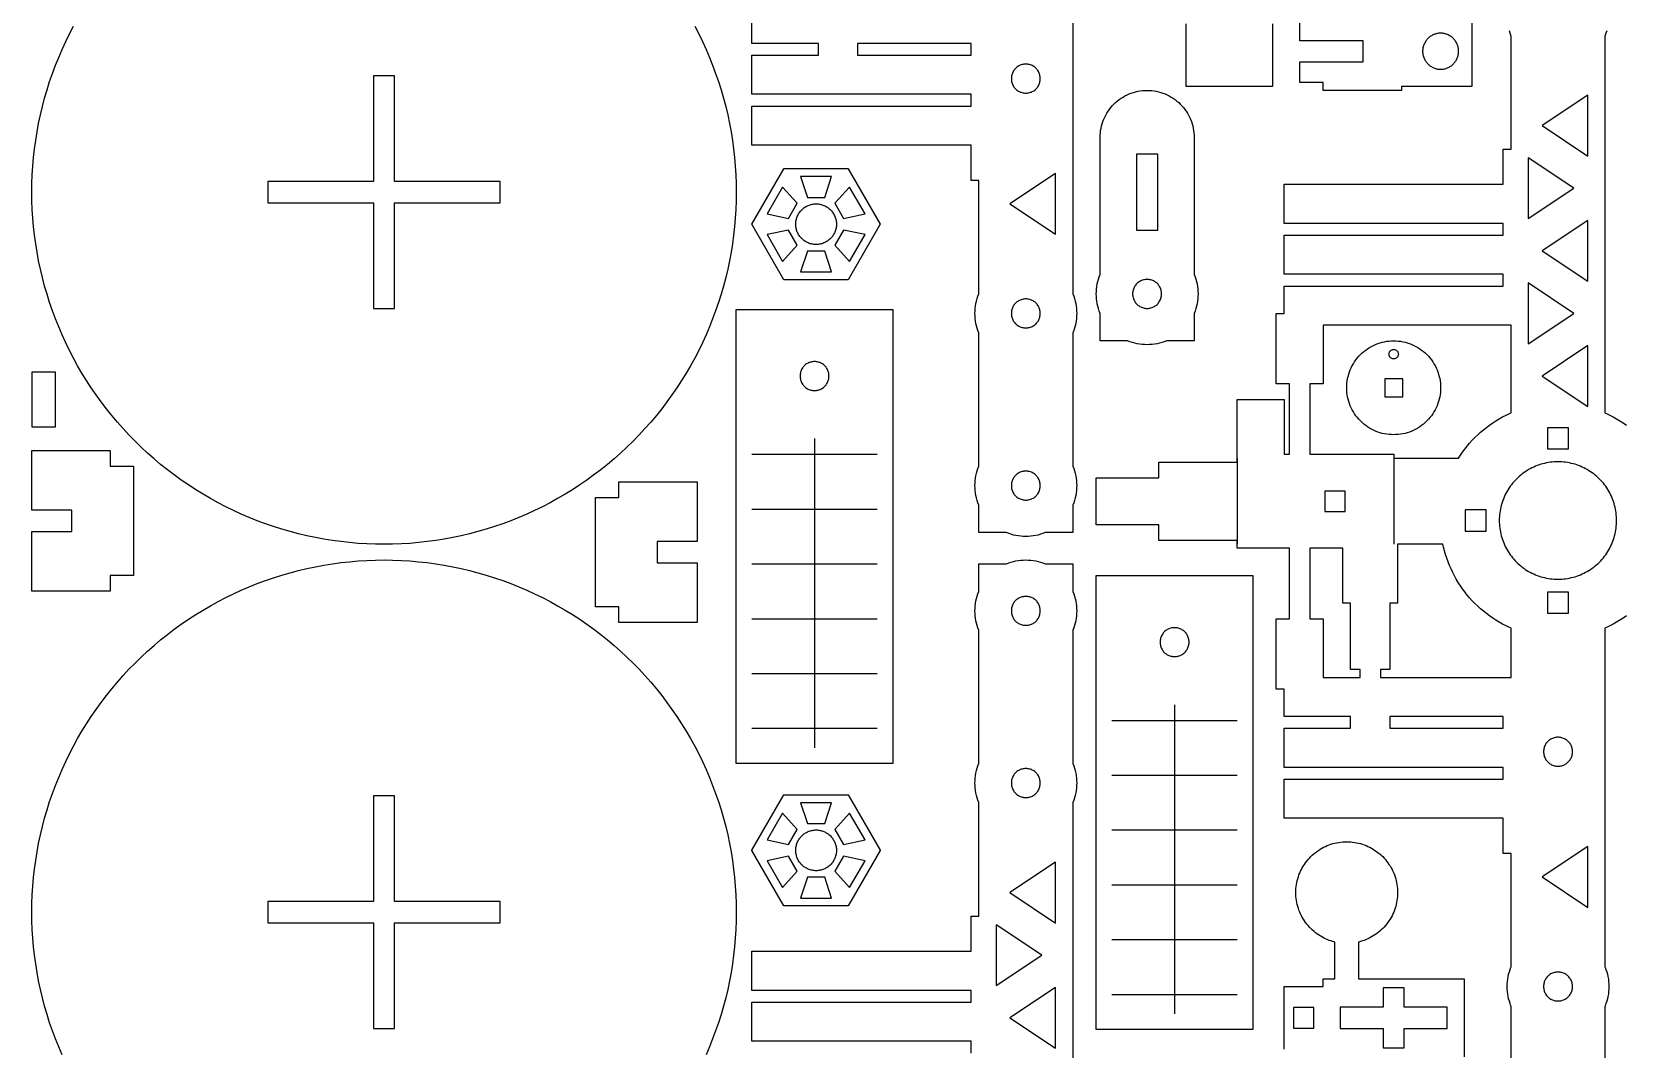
# Model space of a CAD drawing. Header units: millimetres. Extents: x 5 to 513, y 5 to 395.
# Drawn here: x 5 to 208.6, y 148.5 to 278.5 of the extents above; entities that cross this region are included whole.
import ezdxf

# ---------------------------------------------------------------- set-up
doc = ezdxf.new("R2010")
doc.units = ezdxf.units.MM
doc.layers.add('CUT', color=1, linetype='Continuous')
doc.layers.add('ENGRAVE', color=5, linetype='Continuous')

msp = doc.modelspace()

# ---------------------------------------------------------------- linework, layer by layer
at = {"layer": 'CUT'}
for points in [[(138, 288.3), (138, 245), (138.01, 244.99), (138.12, 244.69), (138.22, 244.39), (138.31, 244.08), (138.38, 243.77), (138.43, 243.45), (138.47, 243.14), (138.49, 242.82), (138.5, 242.5), (138.49, 242.18), (138.47, 241.86), (138.43, 241.55), (138.38, 241.23), (138.31, 240.92), (138.22, 240.61), (138.12, 240.31), (138.01, 240.01), (138, 240), (138, 223), (138.01, 222.99), (138.12, 222.69), (138.22, 222.39), (138.31, 222.08), (138.38, 221.77), (138.43, 221.45), (138.47, 221.14), (138.49, 220.82), (138.5, 220.5), (138.49, 220.18), (138.47, 219.86), (138.43, 219.55), (138.38, 219.23), (138.31, 218.92), (138.22, 218.61), (138.12, 218.31), (138.01, 218.01), (138, 218), (138, 214.5), (134.5, 214.5), (134.49, 214.49), (134.19, 214.38), (133.89, 214.28), (133.58, 214.19), (133.27, 214.12), (132.95, 214.07), (132.64, 214.03), (132.32, 214.01), (132, 214), (131.68, 214.01), (131.36, 214.03), (131.05, 214.07), (130.73, 214.12), (130.42, 214.19), (130.11, 214.28), (129.81, 214.38), (129.51, 214.49), (129.5, 214.5), (126, 214.5), (126, 218), (125.99, 218.01), (125.88, 218.31), (125.78, 218.61), (125.69, 218.92), (125.62, 219.23), (125.57, 219.55), (125.53, 219.86), (125.51, 220.18), (125.5, 220.5), (125.51, 220.82), (125.53, 221.14), (125.57, 221.45), (125.62, 221.77), (125.69, 222.08), (125.78, 222.39), (125.88, 222.69), (125.99, 222.99), (126, 223), (126, 240), (125.99, 240.01), (125.88, 240.31), (125.78, 240.61), (125.69, 240.92), (125.62, 241.23), (125.57, 241.55), (125.53, 241.86), (125.51, 242.18), (125.5, 242.5), (125.51, 242.82), (125.53, 243.14), (125.57, 243.45), (125.62, 243.77), (125.69, 244.08), (125.78, 244.39), (125.88, 244.69), (125.99, 244.99), (126, 245), (126, 259.5), (125, 259.5), (125, 264), (97, 264), (97, 269), (125, 269), (125, 270.5), (97, 270.5), (97, 275.5), (105.5, 275.5), (105.5, 277), (97, 277), (97, 280.5)], [(89.69, 279.21), (90.2, 278.23), (90.68, 277.24), (91.14, 276.24), (91.57, 275.22), (91.98, 274.2), (92.37, 273.16), (92.73, 272.12), (93.06, 271.06), (93.37, 270), (93.65, 268.93), (93.91, 267.86), (94.14, 266.78), (94.34, 265.69), (94.51, 264.6), (94.66, 263.51), (94.78, 262.41), (94.88, 261.31), (94.95, 260.21), (94.99, 259.1), (95, 258), (94.99, 256.9), (94.95, 255.79), (94.88, 254.69), (94.78, 253.59), (94.66, 252.49), (94.51, 251.4), (94.34, 250.31), (94.14, 249.22), (93.91, 248.14), (93.65, 247.07), (93.37, 246), (93.06, 244.94), (92.73, 243.88), (92.37, 242.84), (91.98, 241.8), (91.57, 240.78), (91.14, 239.76), (90.68, 238.76), (90.2, 237.77), (89.69, 236.79), (89.15, 235.82), (88.6, 234.87), (88.02, 233.93), (87.42, 233), (86.79, 232.09), (86.14, 231.19), (85.48, 230.31), (84.79, 229.45), (84.07, 228.61), (83.34, 227.78), (82.59, 226.97), (81.82, 226.18), (81.03, 225.41), (80.22, 224.66), (79.39, 223.93), (78.55, 223.21), (77.69, 222.52), (76.81, 221.86), (75.91, 221.21), (75, 220.58), (74.07, 219.98), (73.13, 219.4), (72.18, 218.85), (71.21, 218.31), (70.23, 217.8), (69.24, 217.32), (68.24, 216.86), (67.22, 216.43), (66.2, 216.02), (65.16, 215.63), (64.12, 215.27), (63.06, 214.94), (62, 214.63), (60.93, 214.35), (59.86, 214.09), (58.78, 213.86), (57.69, 213.66), (56.6, 213.49), (55.51, 213.34), (54.41, 213.22), (53.31, 213.12), (52.21, 213.05), (51.1, 213.01), (50, 213), (48.9, 213.01), (47.79, 213.05), (46.69, 213.12), (45.59, 213.22), (44.49, 213.34), (43.4, 213.49), (42.31, 213.66), (41.22, 213.86), (40.14, 214.09), (39.07, 214.35), (38, 214.63), (36.94, 214.94), (35.88, 215.27), (34.84, 215.63), (33.8, 216.02), (32.78, 216.43), (31.76, 216.86), (30.76, 217.32), (29.77, 217.8), (28.79, 218.31), (27.82, 218.85), (26.87, 219.4), (25.93, 219.98), (25, 220.58), (24.09, 221.21), (23.19, 221.86), (22.31, 222.52), (21.45, 223.21), (20.61, 223.93), (19.78, 224.66), (18.97, 225.41), (18.18, 226.18), (17.41, 226.97), (16.66, 227.78), (15.93, 228.61), (15.21, 229.45), (14.52, 230.31), (13.86, 231.19), (13.21, 232.09), (12.58, 233), (11.98, 233.93), (11.4, 234.87), (10.85, 235.82), (10.31, 236.79), (9.8, 237.77), (9.32, 238.76), (8.86, 239.76), (8.43, 240.78), (8.02, 241.8), (7.63, 242.84), (7.27, 243.88), (6.94, 244.94), (6.63, 246), (6.35, 247.07), (6.09, 248.14), (5.86, 249.22), (5.66, 250.31), (5.49, 251.4), (5.34, 252.49), (5.22, 253.59), (5.12, 254.69), (5.05, 255.79), (5.01, 256.9), (5, 258), (5.01, 259.1), (5.05, 260.21), (5.12, 261.31), (5.22, 262.41), (5.34, 263.51), (5.49, 264.6), (5.66, 265.69), (5.86, 266.78), (6.09, 267.86), (6.35, 268.93), (6.63, 270), (6.94, 271.06), (7.27, 272.12), (7.63, 273.16), (8.02, 274.2), (8.43, 275.22), (8.86, 276.24), (9.32, 277.24), (9.8, 278.23), (10.31, 279.21)], [(163.5, 279.5), (163.5, 271.5), (152.5, 271.5), (152.5, 279.5)], [(194, 137), (194, 154), (193.99, 154.01), (193.88, 154.31), (193.78, 154.61), (193.69, 154.92), (193.62, 155.23), (193.57, 155.55), (193.53, 155.86), (193.51, 156.18), (193.5, 156.5), (193.51, 156.82), (193.53, 157.14), (193.57, 157.45), (193.62, 157.77), (193.69, 158.08), (193.78, 158.39), (193.88, 158.69), (193.99, 158.99), (194, 159), (194, 173.5), (193, 173.5), (193, 178), (165, 178), (165, 183), (193, 183), (193, 184.5), (165, 184.5), (165, 189.5), (173.5, 189.5), (173.5, 191), (165, 191), (165, 194.5), (164, 194.5), (164, 203.5), (165.7, 203.5), (165.7, 212.5), (159, 212.5), (159, 213.5), (149, 213.5), (149, 215.5), (141, 215.5), (141, 221.5), (149, 221.5), (149, 223.5), (159, 223.5), (159, 224.5), (159, 231.5), (165, 231.5), (165, 224.5), (165.7, 224.5), (165.7, 233.5), (164, 233.5), (164, 242.5), (165, 242.5), (165, 246), (193, 246), (193, 247.5), (165, 247.5), (165, 252.5), (193, 252.5), (193, 254), (165, 254), (165, 259), (193, 259), (193, 263.5), (194, 263.5), (194, 278), (193.99, 278.01), (193.88, 278.31), (193.78, 278.61)], [(206.22, 278.61), (206.12, 278.31), (206.01, 278.01), (206, 278), (206, 229.78), (206.18, 229.7), (206.62, 229.49), (207.06, 229.27), (207.49, 229.03), (207.91, 228.78), (208.32, 228.51), (208.73, 228.23)], [(8.86, 147.76), (8.43, 148.78), (8.02, 149.8), (7.63, 150.84), (7.27, 151.88), (6.94, 152.94), (6.63, 154), (6.35, 155.07), (6.09, 156.14), (5.86, 157.22), (5.66, 158.31), (5.49, 159.4), (5.34, 160.49), (5.22, 161.59), (5.12, 162.69), (5.05, 163.79), (5.01, 164.9), (5, 166), (5.01, 167.1), (5.05, 168.21), (5.12, 169.31), (5.22, 170.41), (5.34, 171.51), (5.49, 172.6), (5.66, 173.69), (5.86, 174.78), (6.09, 175.86), (6.35, 176.93), (6.63, 178), (6.94, 179.06), (7.27, 180.12), (7.63, 181.16), (8.02, 182.2), (8.43, 183.22), (8.86, 184.24), (9.32, 185.24), (9.8, 186.23), (10.31, 187.21), (10.85, 188.18), (11.4, 189.13), (11.98, 190.07), (12.58, 191), (13.21, 191.91), (13.86, 192.81), (14.52, 193.69), (15.21, 194.55), (15.93, 195.39), (16.66, 196.22), (17.41, 197.03), (18.18, 197.82), (18.97, 198.59), (19.78, 199.34), (20.61, 200.07), (21.45, 200.79), (22.31, 201.48), (23.19, 202.14), (24.09, 202.79), (25, 203.42), (25.93, 204.02), (26.87, 204.6), (27.82, 205.15), (28.79, 205.69), (29.77, 206.2), (30.76, 206.68), (31.76, 207.14), (32.78, 207.57), (33.8, 207.98), (34.84, 208.37), (35.88, 208.73), (36.94, 209.06), (38, 209.37), (39.07, 209.65), (40.14, 209.91), (41.22, 210.14), (42.31, 210.34), (43.4, 210.51), (44.49, 210.66), (45.59, 210.78), (46.69, 210.88), (47.79, 210.95), (48.9, 210.99), (50, 211), (51.1, 210.99), (52.21, 210.95), (53.31, 210.88), (54.41, 210.78), (55.51, 210.66), (56.6, 210.51), (57.69, 210.34), (58.78, 210.14), (59.86, 209.91), (60.93, 209.65), (62, 209.37), (63.06, 209.06), (64.12, 208.73), (65.16, 208.37), (66.2, 207.98), (67.22, 207.57), (68.24, 207.14), (69.24, 206.68), (70.23, 206.2), (71.21, 205.69), (72.18, 205.15), (73.13, 204.6), (74.07, 204.02), (75, 203.42), (75.91, 202.79), (76.81, 202.14), (77.69, 201.48), (78.55, 200.79), (79.39, 200.07), (80.22, 199.34), (81.03, 198.59), (81.82, 197.82), (82.59, 197.03), (83.34, 196.22), (84.07, 195.39), (84.79, 194.55), (85.48, 193.69), (86.14, 192.81), (86.79, 191.91), (87.42, 191), (88.02, 190.07), (88.6, 189.13), (89.15, 188.18), (89.69, 187.21), (90.2, 186.23), (90.68, 185.24), (91.14, 184.24), (91.57, 183.22), (91.98, 182.2), (92.37, 181.16), (92.73, 180.12), (93.06, 179.06), (93.37, 178), (93.65, 176.93), (93.91, 175.86), (94.14, 174.78), (94.34, 173.69), (94.51, 172.6), (94.66, 171.51), (94.78, 170.41), (94.88, 169.31), (94.95, 168.21), (94.99, 167.1), (95, 166), (94.99, 164.9), (94.95, 163.79), (94.88, 162.69), (94.78, 161.59), (94.66, 160.49), (94.51, 159.4), (94.34, 158.31), (94.14, 157.22), (93.91, 156.14), (93.65, 155.07), (93.37, 154), (93.06, 152.94), (92.73, 151.88), (92.37, 150.84), (91.98, 149.8), (91.57, 148.78), (91.14, 147.76)], [(125, 148), (125, 149.5), (97, 149.5), (97, 154.5), (125, 154.5), (125, 156), (97, 156), (97, 161), (125, 161), (125, 165.5), (126, 165.5), (126, 180), (125.99, 180.01), (125.88, 180.31), (125.78, 180.61), (125.69, 180.92), (125.62, 181.23), (125.57, 181.55), (125.53, 181.86), (125.51, 182.18), (125.5, 182.5), (125.51, 182.82), (125.53, 183.14), (125.57, 183.45), (125.62, 183.77), (125.69, 184.08), (125.78, 184.39), (125.88, 184.69), (125.99, 184.99), (126, 185), (126, 202), (125.99, 202.01), (125.88, 202.31), (125.78, 202.61), (125.69, 202.92), (125.62, 203.23), (125.57, 203.55), (125.53, 203.86), (125.51, 204.18), (125.5, 204.5), (125.51, 204.82), (125.53, 205.14), (125.57, 205.45), (125.62, 205.77), (125.69, 206.08), (125.78, 206.39), (125.88, 206.69), (125.99, 206.99), (126, 207), (126, 210.5), (129.5, 210.5), (129.51, 210.51), (129.81, 210.62), (130.11, 210.72), (130.42, 210.81), (130.73, 210.88), (131.05, 210.93), (131.36, 210.97), (131.68, 210.99), (132, 211), (132.32, 210.99), (132.64, 210.97), (132.95, 210.93), (133.27, 210.88), (133.58, 210.81), (133.89, 210.72), (134.19, 210.62), (134.49, 210.51), (134.5, 210.5), (138, 210.5), (138, 207), (138.01, 206.99), (138.12, 206.69), (138.22, 206.39), (138.31, 206.08), (138.38, 205.77), (138.43, 205.45), (138.47, 205.14), (138.49, 204.82), (138.5, 204.5), (138.49, 204.18), (138.47, 203.86), (138.43, 203.55), (138.38, 203.23), (138.31, 202.92), (138.22, 202.61), (138.12, 202.31), (138.01, 202.01), (138, 202), (138, 185), (138.01, 184.99), (138.12, 184.69), (138.22, 184.39), (138.31, 184.08), (138.38, 183.77), (138.43, 183.45), (138.47, 183.14), (138.49, 182.82), (138.5, 182.5), (138.49, 182.18), (138.47, 181.86), (138.43, 181.55), (138.38, 181.23), (138.31, 180.92), (138.22, 180.61), (138.12, 180.31), (138.01, 180.01), (138, 180), (138, 131.78)], [(208.73, 203.85), (208.32, 203.57), (207.91, 203.3), (207.49, 203.05), (207.06, 202.81), (206.62, 202.59), (206.18, 202.38), (206, 202.3), (206, 159), (206.01, 158.99), (206.12, 158.69), (206.22, 158.39), (206.31, 158.08), (206.38, 157.77), (206.43, 157.45), (206.47, 157.14), (206.49, 156.82), (206.5, 156.5), (206.49, 156.18), (206.47, 155.86), (206.43, 155.55), (206.38, 155.23), (206.31, 154.92), (206.22, 154.61), (206.12, 154.31), (206.01, 154.01), (206, 154), (206, 137)], [(165, 148.5), (165, 156.5), (170, 156.5), (170, 157.5), (171.5, 157.5), (171.5, 162.18), (171.48, 162.18), (171.24, 162.24), (170.99, 162.32), (170.75, 162.4), (170.51, 162.49), (170.28, 162.6), (170.05, 162.71), (169.82, 162.83), (169.6, 162.96), (169.39, 163.1), (169.18, 163.24), (168.98, 163.4), (168.78, 163.56), (168.59, 163.73), (168.4, 163.9), (168.23, 164.09), (168.06, 164.28), (167.9, 164.48), (167.74, 164.68), (167.6, 164.89), (167.46, 165.1), (167.33, 165.32), (167.21, 165.55), (167.1, 165.78), (166.99, 166.01), (166.9, 166.25), (166.82, 166.49), (166.74, 166.74), (166.68, 166.98), (166.62, 167.23), (166.58, 167.48), (166.55, 167.74), (166.52, 167.99), (166.51, 168.24), (166.5, 168.5), (166.51, 168.76), (166.52, 169.01), (166.55, 169.26), (166.58, 169.52), (166.62, 169.77), (166.68, 170.02), (166.74, 170.26), (166.82, 170.51), (166.9, 170.75), (166.99, 170.99), (167.1, 171.22), (167.21, 171.45), (167.33, 171.68), (167.46, 171.9), (167.6, 172.11), (167.74, 172.32), (167.9, 172.52), (168.06, 172.72), (168.23, 172.91), (168.4, 173.1), (168.59, 173.27), (168.78, 173.44), (168.98, 173.6), (169.18, 173.76), (169.39, 173.9), (169.6, 174.04), (169.82, 174.17), (170.05, 174.29), (170.28, 174.4), (170.51, 174.51), (170.75, 174.6), (170.99, 174.68), (171.24, 174.76), (171.48, 174.82), (171.73, 174.88), (171.98, 174.92), (172.24, 174.95), (172.49, 174.98), (172.74, 174.99), (173, 175), (173.26, 174.99), (173.51, 174.98), (173.76, 174.95), (174.02, 174.92), (174.27, 174.88), (174.52, 174.82), (174.76, 174.76), (175.01, 174.68), (175.25, 174.6), (175.49, 174.51), (175.72, 174.4), (175.95, 174.29), (176.18, 174.17), (176.4, 174.04), (176.61, 173.9), (176.82, 173.76), (177.02, 173.6), (177.22, 173.44), (177.41, 173.27), (177.6, 173.1), (177.77, 172.91), (177.94, 172.72), (178.1, 172.52), (178.26, 172.32), (178.4, 172.11), (178.54, 171.9), (178.67, 171.68), (178.79, 171.45), (178.9, 171.22), (179.01, 170.99), (179.1, 170.75), (179.18, 170.51), (179.26, 170.26), (179.32, 170.02), (179.38, 169.77), (179.42, 169.52), (179.45, 169.26), (179.48, 169.01), (179.49, 168.76), (179.5, 168.5), (179.49, 168.24), (179.48, 167.99), (179.45, 167.74), (179.42, 167.48), (179.38, 167.23), (179.32, 166.98), (179.26, 166.74), (179.18, 166.49), (179.1, 166.25), (179.01, 166.01), (178.9, 165.78), (178.79, 165.55), (178.67, 165.32), (178.54, 165.1), (178.4, 164.89), (178.26, 164.68), (178.1, 164.48), (177.94, 164.28), (177.77, 164.09), (177.6, 163.9), (177.41, 163.73), (177.22, 163.56), (177.02, 163.4), (176.82, 163.24), (176.61, 163.1), (176.4, 162.96), (176.18, 162.83), (175.95, 162.71), (175.72, 162.6), (175.49, 162.49), (175.25, 162.4), (175.01, 162.32), (174.76, 162.24), (174.52, 162.18), (174.5, 162.18), (174.5, 157.5), (188, 157.5), (188, 147.5)]]:
    msp.add_lwpolyline(points, dxfattribs=at)
for points in [[(175.1, 274.65), (175.1, 277.35), (167, 277.35), (167, 280), (170, 280), (170, 281), (180, 281), (180, 280.5), (189, 280.5), (189, 271.5), (180, 271.5), (180, 271), (170, 271), (170, 272), (167, 272), (167, 274.65)], [(110.5, 277), (110.5, 275.5), (125, 275.5), (125, 277)], [(185.11, 273.7), (185.23, 273.71), (185.34, 273.72), (185.45, 273.74), (185.56, 273.77), (185.67, 273.8), (185.77, 273.83), (185.88, 273.88), (185.98, 273.92), (186.08, 273.97), (186.18, 274.03), (186.28, 274.09), (186.37, 274.15), (186.46, 274.22), (186.54, 274.3), (186.63, 274.37), (186.7, 274.46), (186.78, 274.54), (186.85, 274.63), (186.91, 274.72), (186.97, 274.82), (187.03, 274.92), (187.08, 275.02), (187.12, 275.12), (187.17, 275.23), (187.2, 275.33), (187.23, 275.44), (187.26, 275.55), (187.28, 275.66), (187.29, 275.77), (187.3, 275.89), (187.3, 276), (187.3, 276.11), (187.29, 276.23), (187.28, 276.34), (187.26, 276.45), (187.23, 276.56), (187.2, 276.67), (187.17, 276.77), (187.12, 276.88), (187.08, 276.98), (187.03, 277.08), (186.97, 277.18), (186.91, 277.28), (186.85, 277.37), (186.78, 277.46), (186.7, 277.54), (186.63, 277.63), (186.54, 277.7), (186.46, 277.78), (186.37, 277.85), (186.28, 277.91), (186.18, 277.97), (186.08, 278.03), (185.98, 278.08), (185.88, 278.12), (185.77, 278.17), (185.67, 278.2), (185.56, 278.23), (185.45, 278.26), (185.34, 278.28), (185.23, 278.29), (185.11, 278.3), (185, 278.3), (184.89, 278.3), (184.77, 278.29), (184.66, 278.28), (184.55, 278.26), (184.44, 278.23), (184.33, 278.2), (184.23, 278.17), (184.12, 278.12), (184.02, 278.08), (183.92, 278.03), (183.82, 277.97), (183.72, 277.91), (183.63, 277.85), (183.54, 277.78), (183.46, 277.7), (183.37, 277.63), (183.3, 277.54), (183.22, 277.46), (183.15, 277.37), (183.09, 277.28), (183.03, 277.18), (182.97, 277.08), (182.92, 276.98), (182.88, 276.88), (182.83, 276.77), (182.8, 276.67), (182.77, 276.56), (182.74, 276.45), (182.72, 276.34), (182.71, 276.23), (182.7, 276.11), (182.7, 276), (182.7, 275.89), (182.71, 275.77), (182.72, 275.66), (182.74, 275.55), (182.77, 275.44), (182.8, 275.33), (182.83, 275.23), (182.88, 275.12), (182.92, 275.02), (182.97, 274.92), (183.03, 274.82), (183.09, 274.72), (183.15, 274.63), (183.22, 274.54), (183.3, 274.46), (183.37, 274.37), (183.46, 274.3), (183.54, 274.22), (183.63, 274.15), (183.72, 274.09), (183.82, 274.03), (183.92, 273.97), (184.02, 273.92), (184.12, 273.88), (184.23, 273.83), (184.33, 273.8), (184.44, 273.77), (184.55, 273.74), (184.66, 273.72), (184.77, 273.71), (184.89, 273.7), (185, 273.7)], [(51.35, 259.35), (51.35, 272.85), (48.65, 272.85), (48.65, 259.35), (35.15, 259.35), (35.15, 256.65), (48.65, 256.65), (48.65, 243.15), (51.35, 243.15), (51.35, 256.65), (64.85, 256.65), (64.85, 259.35)], [(132.82, 270.84), (132.93, 270.9), (133.03, 270.96), (133.13, 271.03), (133.22, 271.11), (133.31, 271.19), (133.39, 271.28), (133.47, 271.37), (133.54, 271.47), (133.6, 271.57), (133.66, 271.68), (133.71, 271.79), (133.75, 271.91), (133.79, 272.02), (133.81, 272.14), (133.83, 272.26), (133.85, 272.38), (133.85, 272.5), (133.85, 272.62), (133.83, 272.74), (133.81, 272.86), (133.79, 272.98), (133.75, 273.09), (133.71, 273.21), (133.66, 273.32), (133.6, 273.43), (133.54, 273.53), (133.47, 273.63), (133.39, 273.72), (133.31, 273.81), (133.22, 273.89), (133.13, 273.97), (133.03, 274.04), (132.93, 274.1), (132.82, 274.16), (132.71, 274.21), (132.59, 274.25), (132.48, 274.29), (132.36, 274.31), (132.24, 274.33), (132.12, 274.35), (132, 274.35), (131.88, 274.35), (131.76, 274.33), (131.64, 274.31), (131.52, 274.29), (131.41, 274.25), (131.29, 274.21), (131.18, 274.16), (131.07, 274.1), (130.97, 274.04), (130.87, 273.97), (130.78, 273.89), (130.69, 273.81), (130.61, 273.72), (130.53, 273.63), (130.46, 273.53), (130.4, 273.43), (130.34, 273.32), (130.29, 273.21), (130.25, 273.09), (130.21, 272.98), (130.19, 272.86), (130.17, 272.74), (130.15, 272.62), (130.15, 272.5), (130.15, 272.38), (130.17, 272.26), (130.19, 272.14), (130.21, 272.02), (130.25, 271.91), (130.29, 271.79), (130.34, 271.68), (130.4, 271.57), (130.46, 271.47), (130.53, 271.37), (130.61, 271.28), (130.69, 271.19), (130.78, 271.11), (130.87, 271.03), (130.97, 270.96), (131.07, 270.9), (131.18, 270.84), (131.29, 270.79), (131.41, 270.75), (131.52, 270.71), (131.64, 270.69), (131.76, 270.67), (131.88, 270.65), (132, 270.65), (132.12, 270.65), (132.24, 270.67), (132.36, 270.69), (132.48, 270.71), (132.59, 270.75), (132.71, 270.79)], [(153.72, 246.89), (153.81, 246.58), (153.88, 246.27), (153.93, 245.95), (153.97, 245.64), (153.99, 245.32), (154, 245), (153.99, 244.68), (153.97, 244.36), (153.93, 244.05), (153.88, 243.73), (153.81, 243.42), (153.72, 243.11), (153.62, 242.81), (153.51, 242.51), (153.5, 242.5), (153.5, 239), (150, 239), (149.99, 238.99), (149.69, 238.88), (149.39, 238.78), (149.08, 238.69), (148.77, 238.62), (148.45, 238.57), (148.14, 238.53), (147.82, 238.51), (147.5, 238.5), (147.18, 238.51), (146.86, 238.53), (146.55, 238.57), (146.23, 238.62), (145.92, 238.69), (145.61, 238.78), (145.31, 238.88), (145.01, 238.99), (145, 239), (141.5, 239), (141.5, 242.5), (141.49, 242.51), (141.38, 242.81), (141.28, 243.11), (141.19, 243.42), (141.12, 243.73), (141.07, 244.05), (141.03, 244.36), (141.01, 244.68), (141, 245), (141.01, 245.32), (141.03, 245.64), (141.07, 245.95), (141.12, 246.27), (141.19, 246.58), (141.28, 246.89), (141.38, 247.19), (141.49, 247.49), (141.5, 247.5), (141.5, 265), (141.51, 265.29), (141.53, 265.59), (141.56, 265.88), (141.62, 266.17), (141.68, 266.46), (141.76, 266.74), (141.85, 267.02), (141.96, 267.3), (142.08, 267.57), (142.21, 267.83), (142.35, 268.08), (142.51, 268.33), (142.68, 268.57), (142.86, 268.81), (143.05, 269.03), (143.26, 269.24), (143.47, 269.45), (143.69, 269.64), (143.93, 269.82), (144.17, 269.99), (144.42, 270.15), (144.67, 270.29), (144.93, 270.42), (145.2, 270.54), (145.48, 270.65), (145.76, 270.74), (146.04, 270.82), (146.33, 270.88), (146.62, 270.94), (146.91, 270.97), (147.21, 270.99), (147.5, 271), (147.79, 270.99), (148.09, 270.97), (148.38, 270.94), (148.67, 270.88), (148.96, 270.82), (149.24, 270.74), (149.52, 270.65), (149.8, 270.54), (150.07, 270.42), (150.33, 270.29), (150.58, 270.15), (150.83, 269.99), (151.07, 269.82), (151.31, 269.64), (151.53, 269.45), (151.74, 269.24), (151.95, 269.03), (152.14, 268.81), (152.32, 268.57), (152.49, 268.33), (152.65, 268.08), (152.79, 267.83), (152.92, 267.57), (153.04, 267.3), (153.15, 267.02), (153.24, 266.74), (153.32, 266.46), (153.38, 266.17), (153.44, 265.88), (153.47, 265.59), (153.49, 265.29), (153.5, 265), (153.5, 247.5), (153.51, 247.49), (153.62, 247.19)], [(203.8, 270.39), (197.97, 266.5), (203.8, 262.61)], [(146.15, 262.85), (146.15, 253.15), (148.85, 253.15), (148.85, 262.85)], [(97, 253.9), (97.01, 253.91), (101.09, 260.99), (101.1, 261), (101.11, 261), (109.28, 261), (109.3, 261), (109.31, 260.99), (113.39, 253.91), (113.4, 253.9), (113.39, 253.89), (109.31, 246.81), (109.3, 246.8), (109.28, 246.8), (101.11, 246.8), (101.1, 246.8), (101.09, 246.81), (97.01, 253.89)], [(196.2, 254.61), (202.03, 258.5), (196.2, 262.39)], [(135.8, 260.39), (129.97, 256.5), (135.8, 252.61)], [(197.97, 250.5), (203.8, 246.61), (203.8, 254.39)], [(147.26, 246.83), (147.14, 246.81), (147.02, 246.79), (146.91, 246.75), (146.79, 246.71), (146.68, 246.66), (146.57, 246.6), (146.47, 246.54), (146.37, 246.47), (146.28, 246.39), (146.19, 246.31), (146.11, 246.22), (146.03, 246.13), (145.96, 246.03), (145.9, 245.93), (145.84, 245.82), (145.79, 245.71), (145.75, 245.59), (145.71, 245.48), (145.69, 245.36), (145.67, 245.24), (145.65, 245.12), (145.65, 245), (145.65, 244.88), (145.67, 244.76), (145.69, 244.64), (145.71, 244.52), (145.75, 244.41), (145.79, 244.29), (145.84, 244.18), (145.9, 244.07), (145.96, 243.97), (146.03, 243.87), (146.11, 243.78), (146.19, 243.69), (146.28, 243.61), (146.37, 243.53), (146.47, 243.46), (146.57, 243.4), (146.68, 243.34), (146.79, 243.29), (146.91, 243.25), (147.02, 243.21), (147.14, 243.19), (147.26, 243.17), (147.38, 243.15), (147.5, 243.15), (147.62, 243.15), (147.74, 243.17), (147.86, 243.19), (147.98, 243.21), (148.09, 243.25), (148.21, 243.29), (148.32, 243.34), (148.43, 243.4), (148.53, 243.46), (148.63, 243.53), (148.72, 243.61), (148.81, 243.69), (148.89, 243.78), (148.97, 243.87), (149.04, 243.97), (149.1, 244.07), (149.16, 244.18), (149.21, 244.29), (149.25, 244.41), (149.29, 244.52), (149.31, 244.64), (149.33, 244.76), (149.35, 244.88), (149.35, 245), (149.35, 245.12), (149.33, 245.24), (149.31, 245.36), (149.29, 245.48), (149.25, 245.59), (149.21, 245.71), (149.16, 245.82), (149.1, 245.93), (149.04, 246.03), (148.97, 246.13), (148.89, 246.22), (148.81, 246.31), (148.72, 246.39), (148.63, 246.47), (148.53, 246.54), (148.43, 246.6), (148.32, 246.66), (148.21, 246.71), (148.09, 246.75), (147.98, 246.79), (147.86, 246.81), (147.74, 246.83), (147.62, 246.85), (147.5, 246.85), (147.38, 246.85)], [(196.2, 246.39), (196.2, 238.61), (202.03, 242.5)], [(133.22, 241.11), (133.31, 241.19), (133.39, 241.28), (133.47, 241.37), (133.54, 241.47), (133.6, 241.57), (133.66, 241.68), (133.71, 241.79), (133.75, 241.91), (133.79, 242.02), (133.81, 242.14), (133.83, 242.26), (133.85, 242.38), (133.85, 242.5), (133.85, 242.62), (133.83, 242.74), (133.81, 242.86), (133.79, 242.98), (133.75, 243.09), (133.71, 243.21), (133.66, 243.32), (133.6, 243.43), (133.54, 243.53), (133.47, 243.63), (133.39, 243.72), (133.31, 243.81), (133.22, 243.89), (133.13, 243.97), (133.03, 244.04), (132.93, 244.1), (132.82, 244.16), (132.71, 244.21), (132.59, 244.25), (132.48, 244.29), (132.36, 244.31), (132.24, 244.33), (132.12, 244.35), (132, 244.35), (131.88, 244.35), (131.76, 244.33), (131.64, 244.31), (131.52, 244.29), (131.41, 244.25), (131.29, 244.21), (131.18, 244.16), (131.07, 244.1), (130.97, 244.04), (130.87, 243.97), (130.78, 243.89), (130.69, 243.81), (130.61, 243.72), (130.53, 243.63), (130.46, 243.53), (130.4, 243.43), (130.34, 243.32), (130.29, 243.21), (130.25, 243.09), (130.21, 242.98), (130.19, 242.86), (130.17, 242.74), (130.15, 242.62), (130.15, 242.5), (130.15, 242.38), (130.17, 242.26), (130.19, 242.14), (130.21, 242.02), (130.25, 241.91), (130.29, 241.79), (130.34, 241.68), (130.4, 241.57), (130.46, 241.47), (130.53, 241.37), (130.61, 241.28), (130.69, 241.19), (130.78, 241.11), (130.87, 241.03), (130.97, 240.96), (131.07, 240.9), (131.18, 240.84), (131.29, 240.79), (131.41, 240.75), (131.52, 240.71), (131.64, 240.69), (131.76, 240.67), (131.88, 240.65), (132, 240.65), (132.12, 240.65), (132.24, 240.67), (132.36, 240.69), (132.48, 240.71), (132.59, 240.75), (132.71, 240.79), (132.82, 240.84), (132.93, 240.9), (133.03, 240.96), (133.13, 241.03)], [(95, 243), (115, 243), (115, 185), (95, 185)], [(188.71, 225.93), (189.04, 226.29), (189.38, 226.65), (189.74, 226.99), (190.1, 227.32), (190.47, 227.64), (190.86, 227.94), (191.25, 228.23), (191.66, 228.51), (192.07, 228.78), (192.49, 229.03), (192.92, 229.27), (193.36, 229.49), (193.8, 229.7), (194, 229.79), (194, 241), (170, 241), (170, 233.5), (168.3, 233.5), (168.3, 224.5), (179, 224.5), (179, 224), (187.28, 224), (187.52, 224.37), (187.8, 224.78), (188.09, 225.17), (188.39, 225.56)], [(184.99, 232.71), (184.97, 232.41), (184.94, 232.12), (184.88, 231.83), (184.82, 231.54), (184.74, 231.26), (184.65, 230.98), (184.54, 230.7), (184.42, 230.43), (184.29, 230.17), (184.15, 229.92), (183.99, 229.67), (183.82, 229.43), (183.64, 229.19), (183.45, 228.97), (183.24, 228.76), (183.03, 228.55), (182.81, 228.36), (182.57, 228.18), (182.33, 228.01), (182.08, 227.85), (181.83, 227.71), (181.57, 227.58), (181.3, 227.46), (181.02, 227.35), (180.74, 227.26), (180.46, 227.18), (180.17, 227.12), (179.88, 227.06), (179.59, 227.03), (179.29, 227.01), (179, 227), (178.71, 227.01), (178.41, 227.03), (178.12, 227.06), (177.83, 227.12), (177.54, 227.18), (177.26, 227.26), (176.98, 227.35), (176.7, 227.46), (176.43, 227.58), (176.17, 227.71), (175.92, 227.85), (175.67, 228.01), (175.43, 228.18), (175.19, 228.36), (174.97, 228.55), (174.76, 228.76), (174.55, 228.97), (174.36, 229.19), (174.18, 229.43), (174.01, 229.67), (173.85, 229.92), (173.71, 230.17), (173.58, 230.43), (173.46, 230.7), (173.35, 230.98), (173.26, 231.26), (173.18, 231.54), (173.12, 231.83), (173.06, 232.12), (173.03, 232.41), (173.01, 232.71), (173, 233), (173.01, 233.29), (173.03, 233.59), (173.06, 233.88), (173.12, 234.17), (173.18, 234.46), (173.26, 234.74), (173.35, 235.02), (173.46, 235.3), (173.58, 235.57), (173.71, 235.83), (173.85, 236.08), (174.01, 236.33), (174.18, 236.57), (174.36, 236.81), (174.55, 237.03), (174.76, 237.24), (174.97, 237.45), (175.19, 237.64), (175.43, 237.82), (175.67, 237.99), (175.92, 238.15), (176.17, 238.29), (176.43, 238.42), (176.7, 238.54), (176.98, 238.65), (177.26, 238.74), (177.54, 238.82), (177.83, 238.88), (178.12, 238.94), (178.41, 238.97), (178.71, 238.99), (179, 239), (179.29, 238.99), (179.59, 238.97), (179.88, 238.94), (180.17, 238.88), (180.46, 238.82), (180.74, 238.74), (181.02, 238.65), (181.3, 238.54), (181.57, 238.42), (181.83, 238.29), (182.08, 238.15), (182.33, 237.99), (182.57, 237.82), (182.81, 237.64), (183.03, 237.45), (183.24, 237.24), (183.45, 237.03), (183.64, 236.81), (183.82, 236.57), (183.99, 236.33), (184.15, 236.08), (184.29, 235.83), (184.42, 235.57), (184.54, 235.3), (184.65, 235.02), (184.74, 234.74), (184.82, 234.46), (184.88, 234.17), (184.94, 233.88), (184.97, 233.59), (184.99, 233.29), (185, 233)], [(203.8, 238.39), (197.97, 234.5), (203.8, 230.61)], [(105.12, 232.65), (105.24, 232.67), (105.36, 232.69), (105.48, 232.71), (105.59, 232.75), (105.71, 232.79), (105.82, 232.84), (105.92, 232.9), (106.03, 232.96), (106.13, 233.03), (106.22, 233.11), (106.31, 233.19), (106.39, 233.28), (106.47, 233.37), (106.54, 233.47), (106.6, 233.57), (106.66, 233.68), (106.71, 233.79), (106.75, 233.91), (106.79, 234.02), (106.81, 234.14), (106.83, 234.26), (106.85, 234.38), (106.85, 234.5), (106.85, 234.62), (106.83, 234.74), (106.81, 234.86), (106.79, 234.98), (106.75, 235.09), (106.71, 235.21), (106.66, 235.32), (106.6, 235.43), (106.54, 235.53), (106.47, 235.63), (106.39, 235.72), (106.31, 235.81), (106.22, 235.89), (106.13, 235.97), (106.03, 236.04), (105.92, 236.1), (105.82, 236.16), (105.71, 236.21), (105.59, 236.25), (105.48, 236.29), (105.36, 236.31), (105.24, 236.33), (105.12, 236.35), (105, 236.35), (104.88, 236.35), (104.76, 236.33), (104.64, 236.31), (104.52, 236.29), (104.41, 236.25), (104.29, 236.21), (104.18, 236.16), (104.08, 236.1), (103.97, 236.04), (103.87, 235.97), (103.78, 235.89), (103.69, 235.81), (103.61, 235.72), (103.53, 235.63), (103.46, 235.53), (103.4, 235.43), (103.34, 235.32), (103.29, 235.21), (103.25, 235.09), (103.21, 234.98), (103.19, 234.86), (103.17, 234.74), (103.15, 234.62), (103.15, 234.5), (103.15, 234.38), (103.17, 234.26), (103.19, 234.14), (103.21, 234.02), (103.25, 233.91), (103.29, 233.79), (103.34, 233.68), (103.4, 233.57), (103.46, 233.47), (103.53, 233.37), (103.61, 233.28), (103.69, 233.19), (103.78, 233.11), (103.87, 233.03), (103.97, 232.96), (104.08, 232.9), (104.18, 232.84), (104.29, 232.79), (104.41, 232.75), (104.52, 232.71), (104.64, 232.69), (104.76, 232.67), (104.88, 232.65), (105, 232.65)], [(8, 228), (8, 235), (5, 235), (5, 228)], [(180.15, 234.15), (177.85, 234.15), (177.85, 231.85), (180.15, 231.85)], [(198.64, 225.19), (201.34, 225.19), (201.34, 227.89), (198.64, 227.89)], [(18, 209), (15, 209), (15, 207), (5, 207), (5, 214.65), (10.1, 214.65), (10.1, 217.35), (5, 217.35), (5, 225), (15, 225), (15, 223), (18, 223)], [(133.13, 219.03), (133.22, 219.11), (133.31, 219.19), (133.39, 219.28), (133.47, 219.37), (133.54, 219.47), (133.6, 219.57), (133.66, 219.68), (133.71, 219.79), (133.75, 219.91), (133.79, 220.02), (133.81, 220.14), (133.83, 220.26), (133.85, 220.38), (133.85, 220.5), (133.85, 220.62), (133.83, 220.74), (133.81, 220.86), (133.79, 220.98), (133.75, 221.09), (133.71, 221.21), (133.66, 221.32), (133.6, 221.43), (133.54, 221.53), (133.47, 221.63), (133.39, 221.72), (133.31, 221.81), (133.22, 221.89), (133.13, 221.97), (133.03, 222.04), (132.93, 222.1), (132.82, 222.16), (132.71, 222.21), (132.59, 222.25), (132.48, 222.29), (132.36, 222.31), (132.24, 222.33), (132.12, 222.35), (132, 222.35), (131.88, 222.35), (131.76, 222.33), (131.64, 222.31), (131.52, 222.29), (131.41, 222.25), (131.29, 222.21), (131.18, 222.16), (131.07, 222.1), (130.97, 222.04), (130.87, 221.97), (130.78, 221.89), (130.69, 221.81), (130.61, 221.72), (130.53, 221.63), (130.46, 221.53), (130.4, 221.43), (130.34, 221.32), (130.29, 221.21), (130.25, 221.09), (130.21, 220.98), (130.19, 220.86), (130.17, 220.74), (130.15, 220.62), (130.15, 220.5), (130.15, 220.38), (130.17, 220.26), (130.19, 220.14), (130.21, 220.02), (130.25, 219.91), (130.29, 219.79), (130.34, 219.68), (130.4, 219.57), (130.46, 219.47), (130.53, 219.37), (130.61, 219.28), (130.69, 219.19), (130.78, 219.11), (130.87, 219.03), (130.97, 218.96), (131.07, 218.9), (131.18, 218.84), (131.29, 218.79), (131.41, 218.75), (131.52, 218.71), (131.64, 218.69), (131.76, 218.67), (131.88, 218.65), (132, 218.65), (132.12, 218.65), (132.24, 218.67), (132.36, 218.69), (132.48, 218.71), (132.59, 218.75), (132.71, 218.79), (132.82, 218.84), (132.93, 218.9), (133.03, 218.96)], [(201.21, 208.64), (201.45, 208.68), (201.69, 208.74), (201.93, 208.8), (202.17, 208.86), (202.4, 208.94), (202.63, 209.02), (202.86, 209.11), (203.09, 209.21), (203.31, 209.31), (203.53, 209.43), (203.74, 209.54), (203.95, 209.67), (204.16, 209.8), (204.36, 209.94), (204.56, 210.09), (204.75, 210.24), (204.94, 210.4), (205.12, 210.57), (205.29, 210.74), (205.46, 210.91), (205.63, 211.09), (205.79, 211.28), (205.94, 211.47), (206.09, 211.67), (206.23, 211.87), (206.36, 212.08), (206.49, 212.29), (206.6, 212.5), (206.72, 212.72), (206.82, 212.94), (206.92, 213.17), (207.01, 213.4), (207.09, 213.63), (207.17, 213.86), (207.23, 214.1), (207.29, 214.34), (207.35, 214.58), (207.39, 214.82), (207.43, 215.06), (207.45, 215.3), (207.47, 215.55), (207.49, 215.79), (207.49, 216.04), (207.49, 216.29), (207.47, 216.53), (207.45, 216.78), (207.43, 217.02), (207.39, 217.26), (207.35, 217.5), (207.29, 217.74), (207.23, 217.98), (207.17, 218.22), (207.09, 218.45), (207.01, 218.68), (206.92, 218.91), (206.82, 219.14), (206.72, 219.36), (206.6, 219.58), (206.49, 219.79), (206.36, 220), (206.23, 220.21), (206.09, 220.41), (205.94, 220.61), (205.79, 220.8), (205.63, 220.99), (205.46, 221.17), (205.29, 221.34), (205.12, 221.51), (204.94, 221.68), (204.75, 221.84), (204.56, 221.99), (204.36, 222.14), (204.16, 222.28), (203.95, 222.41), (203.74, 222.54), (203.53, 222.65), (203.31, 222.77), (203.09, 222.87), (202.86, 222.97), (202.63, 223.06), (202.4, 223.14), (202.17, 223.22), (201.93, 223.28), (201.69, 223.34), (201.45, 223.4), (201.21, 223.44), (200.97, 223.48), (200.73, 223.5), (200.48, 223.52), (200.24, 223.54), (199.99, 223.54), (199.74, 223.54), (199.5, 223.52), (199.25, 223.5), (199.01, 223.48), (198.77, 223.44), (198.53, 223.4), (198.29, 223.34), (198.05, 223.28), (197.81, 223.22), (197.58, 223.14), (197.35, 223.06), (197.12, 222.97), (196.89, 222.87), (196.67, 222.77), (196.45, 222.65), (196.24, 222.54), (196.03, 222.41), (195.82, 222.28), (195.62, 222.14), (195.42, 221.99), (195.23, 221.84), (195.04, 221.68), (194.86, 221.51), (194.69, 221.34), (194.52, 221.17), (194.35, 220.99), (194.19, 220.8), (194.04, 220.61), (193.89, 220.41), (193.75, 220.21), (193.62, 220), (193.49, 219.79), (193.38, 219.58), (193.26, 219.36), (193.16, 219.14), (193.06, 218.91), (192.97, 218.68), (192.89, 218.45), (192.81, 218.22), (192.75, 217.98), (192.69, 217.74), (192.63, 217.5), (192.59, 217.26), (192.55, 217.02), (192.53, 216.78), (192.51, 216.53), (192.49, 216.29), (192.49, 216.04), (192.49, 215.79), (192.51, 215.55), (192.53, 215.3), (192.55, 215.06), (192.59, 214.82), (192.63, 214.58), (192.69, 214.34), (192.75, 214.1), (192.81, 213.86), (192.89, 213.63), (192.97, 213.4), (193.06, 213.17), (193.16, 212.94), (193.26, 212.72), (193.38, 212.5), (193.49, 212.29), (193.62, 212.08), (193.75, 211.87), (193.89, 211.67), (194.04, 211.47), (194.19, 211.28), (194.35, 211.09), (194.52, 210.91), (194.69, 210.74), (194.86, 210.57), (195.04, 210.4), (195.23, 210.24), (195.42, 210.09), (195.62, 209.94), (195.82, 209.8), (196.03, 209.67), (196.24, 209.54), (196.45, 209.43), (196.67, 209.31), (196.89, 209.21), (197.12, 209.11), (197.35, 209.02), (197.58, 208.94), (197.81, 208.86), (198.05, 208.8), (198.29, 208.74), (198.53, 208.68), (198.77, 208.64), (199.01, 208.6), (199.25, 208.58), (199.5, 208.56), (199.74, 208.54), (199.99, 208.54), (200.24, 208.54), (200.48, 208.56), (200.73, 208.58), (200.97, 208.6)], [(77, 219), (80, 219), (80, 221), (90, 221), (90, 213.35), (84.9, 213.35), (84.9, 210.65), (90, 210.65), (90, 203), (80, 203), (80, 205), (77, 205)], [(172.8, 219.8), (170.2, 219.8), (170.2, 217.2), (172.8, 217.2)], [(188.14, 217.39), (188.14, 214.69), (190.84, 214.69), (190.84, 217.39)], [(170, 203.5), (170, 196), (174.7, 196), (174.7, 197), (173.5, 197), (173.5, 205.5), (172.5, 205.5), (172.5, 212.5), (168.3, 212.5), (168.3, 203.5)], [(189.38, 205.43), (189.04, 205.79), (188.71, 206.15), (188.39, 206.52), (188.09, 206.91), (187.8, 207.3), (187.52, 207.71), (187.25, 208.12), (187, 208.54), (186.76, 208.97), (186.54, 209.41), (186.33, 209.85), (186.13, 210.3), (185.95, 210.76), (185.79, 211.22), (185.64, 211.69), (185.5, 212.16), (185.38, 212.63), (185.3, 213), (179.5, 213), (179.5, 205.5), (178.5, 205.5), (178.5, 197), (177.3, 197), (177.3, 196), (194, 196), (194, 202.29), (193.8, 202.38), (193.36, 202.59), (192.92, 202.81), (192.49, 203.05), (192.07, 203.3), (191.66, 203.57), (191.25, 203.85), (190.86, 204.14), (190.47, 204.44), (190.1, 204.76), (189.74, 205.09)], [(141, 209), (161, 209), (161, 151), (141, 151)], [(132.93, 202.9), (133.03, 202.96), (133.13, 203.03), (133.22, 203.11), (133.31, 203.19), (133.39, 203.28), (133.47, 203.37), (133.54, 203.47), (133.6, 203.58), (133.66, 203.68), (133.71, 203.79), (133.75, 203.91), (133.79, 204.02), (133.81, 204.14), (133.83, 204.26), (133.85, 204.38), (133.85, 204.5), (133.85, 204.62), (133.83, 204.74), (133.81, 204.86), (133.79, 204.98), (133.75, 205.09), (133.71, 205.21), (133.66, 205.32), (133.6, 205.43), (133.54, 205.53), (133.47, 205.63), (133.39, 205.72), (133.31, 205.81), (133.22, 205.89), (133.13, 205.97), (133.03, 206.04), (132.93, 206.1), (132.82, 206.16), (132.71, 206.21), (132.59, 206.25), (132.48, 206.29), (132.36, 206.31), (132.24, 206.33), (132.12, 206.35), (132, 206.35), (131.88, 206.35), (131.76, 206.33), (131.64, 206.31), (131.52, 206.29), (131.41, 206.25), (131.29, 206.21), (131.18, 206.16), (131.07, 206.1), (130.97, 206.04), (130.87, 205.97), (130.78, 205.89), (130.69, 205.81), (130.61, 205.72), (130.53, 205.63), (130.46, 205.53), (130.4, 205.43), (130.34, 205.32), (130.29, 205.21), (130.25, 205.09), (130.21, 204.98), (130.19, 204.86), (130.17, 204.74), (130.15, 204.62), (130.15, 204.5), (130.15, 204.38), (130.17, 204.26), (130.19, 204.14), (130.21, 204.02), (130.25, 203.91), (130.29, 203.79), (130.34, 203.68), (130.4, 203.58), (130.46, 203.47), (130.53, 203.37), (130.61, 203.28), (130.69, 203.19), (130.78, 203.11), (130.87, 203.03), (130.97, 202.96), (131.07, 202.9), (131.18, 202.84), (131.29, 202.79), (131.41, 202.75), (131.52, 202.71), (131.64, 202.69), (131.76, 202.67), (131.88, 202.65), (132, 202.65), (132.12, 202.65), (132.24, 202.67), (132.36, 202.69), (132.48, 202.71), (132.59, 202.75), (132.71, 202.79), (132.82, 202.84)], [(201.34, 206.89), (198.64, 206.89), (198.64, 204.19), (201.34, 204.19)], [(151.12, 198.65), (151.24, 198.67), (151.36, 198.69), (151.48, 198.71), (151.59, 198.75), (151.71, 198.79), (151.82, 198.84), (151.93, 198.9), (152.03, 198.96), (152.13, 199.03), (152.22, 199.11), (152.31, 199.19), (152.39, 199.28), (152.47, 199.37), (152.54, 199.47), (152.6, 199.57), (152.66, 199.68), (152.71, 199.79), (152.75, 199.91), (152.79, 200.02), (152.81, 200.14), (152.83, 200.26), (152.85, 200.38), (152.85, 200.5), (152.85, 200.62), (152.83, 200.74), (152.81, 200.86), (152.79, 200.98), (152.75, 201.09), (152.71, 201.21), (152.66, 201.32), (152.6, 201.43), (152.54, 201.53), (152.47, 201.63), (152.39, 201.72), (152.31, 201.81), (152.22, 201.89), (152.13, 201.97), (152.03, 202.04), (151.93, 202.1), (151.82, 202.16), (151.71, 202.21), (151.59, 202.25), (151.48, 202.29), (151.36, 202.31), (151.24, 202.33), (151.12, 202.35), (151, 202.35), (150.88, 202.35), (150.76, 202.33), (150.64, 202.31), (150.52, 202.29), (150.41, 202.25), (150.29, 202.21), (150.18, 202.16), (150.07, 202.1), (149.97, 202.04), (149.87, 201.97), (149.78, 201.89), (149.69, 201.81), (149.61, 201.72), (149.53, 201.63), (149.46, 201.53), (149.4, 201.43), (149.34, 201.32), (149.29, 201.21), (149.25, 201.09), (149.21, 200.98), (149.19, 200.86), (149.17, 200.74), (149.15, 200.62), (149.15, 200.5), (149.15, 200.38), (149.17, 200.26), (149.19, 200.14), (149.21, 200.02), (149.25, 199.91), (149.29, 199.79), (149.34, 199.68), (149.4, 199.57), (149.46, 199.47), (149.53, 199.37), (149.61, 199.28), (149.69, 199.19), (149.78, 199.11), (149.87, 199.03), (149.97, 198.96), (150.07, 198.9), (150.18, 198.84), (150.29, 198.79), (150.41, 198.75), (150.52, 198.71), (150.64, 198.69), (150.76, 198.67), (150.88, 198.65), (151, 198.65)], [(178.5, 191), (178.5, 189.5), (193, 189.5), (193, 191)], [(200.82, 184.84), (200.92, 184.9), (201.03, 184.96), (201.13, 185.03), (201.22, 185.11), (201.31, 185.19), (201.39, 185.28), (201.47, 185.37), (201.54, 185.47), (201.6, 185.58), (201.66, 185.68), (201.71, 185.79), (201.75, 185.91), (201.79, 186.02), (201.81, 186.14), (201.83, 186.26), (201.85, 186.38), (201.85, 186.5), (201.85, 186.62), (201.83, 186.74), (201.81, 186.86), (201.79, 186.98), (201.75, 187.09), (201.71, 187.21), (201.66, 187.32), (201.6, 187.43), (201.54, 187.53), (201.47, 187.63), (201.39, 187.72), (201.31, 187.81), (201.22, 187.89), (201.13, 187.97), (201.03, 188.04), (200.92, 188.1), (200.82, 188.16), (200.71, 188.21), (200.59, 188.25), (200.48, 188.29), (200.36, 188.31), (200.24, 188.33), (200.12, 188.35), (200, 188.35), (199.88, 188.35), (199.76, 188.33), (199.64, 188.31), (199.52, 188.29), (199.41, 188.25), (199.29, 188.21), (199.18, 188.16), (199.07, 188.1), (198.97, 188.04), (198.87, 187.97), (198.78, 187.89), (198.69, 187.81), (198.61, 187.72), (198.53, 187.63), (198.46, 187.53), (198.4, 187.43), (198.34, 187.32), (198.29, 187.21), (198.25, 187.09), (198.21, 186.98), (198.19, 186.86), (198.17, 186.74), (198.15, 186.62), (198.15, 186.5), (198.15, 186.38), (198.17, 186.26), (198.19, 186.14), (198.21, 186.02), (198.25, 185.91), (198.29, 185.79), (198.34, 185.68), (198.4, 185.58), (198.46, 185.47), (198.53, 185.37), (198.61, 185.28), (198.69, 185.19), (198.78, 185.11), (198.87, 185.03), (198.97, 184.96), (199.07, 184.9), (199.18, 184.84), (199.29, 184.79), (199.41, 184.75), (199.52, 184.71), (199.64, 184.69), (199.76, 184.67), (199.88, 184.65), (200, 184.65), (200.12, 184.65), (200.24, 184.67), (200.36, 184.69), (200.48, 184.71), (200.59, 184.75), (200.71, 184.79)], [(133.03, 180.96), (133.13, 181.03), (133.22, 181.11), (133.31, 181.19), (133.39, 181.28), (133.47, 181.37), (133.54, 181.47), (133.6, 181.58), (133.66, 181.68), (133.71, 181.79), (133.75, 181.91), (133.79, 182.02), (133.81, 182.14), (133.83, 182.26), (133.85, 182.38), (133.85, 182.5), (133.85, 182.62), (133.83, 182.74), (133.81, 182.86), (133.79, 182.98), (133.75, 183.09), (133.71, 183.21), (133.66, 183.32), (133.6, 183.43), (133.54, 183.53), (133.47, 183.63), (133.39, 183.72), (133.31, 183.81), (133.22, 183.89), (133.13, 183.97), (133.03, 184.04), (132.93, 184.1), (132.82, 184.16), (132.71, 184.21), (132.59, 184.25), (132.48, 184.29), (132.36, 184.31), (132.24, 184.33), (132.12, 184.35), (132, 184.35), (131.88, 184.35), (131.76, 184.33), (131.64, 184.31), (131.52, 184.29), (131.41, 184.25), (131.29, 184.21), (131.18, 184.16), (131.07, 184.1), (130.97, 184.04), (130.87, 183.97), (130.78, 183.89), (130.69, 183.81), (130.61, 183.72), (130.53, 183.63), (130.46, 183.53), (130.4, 183.43), (130.34, 183.32), (130.29, 183.21), (130.25, 183.09), (130.21, 182.98), (130.19, 182.86), (130.17, 182.74), (130.15, 182.62), (130.15, 182.5), (130.15, 182.38), (130.17, 182.26), (130.19, 182.14), (130.21, 182.02), (130.25, 181.91), (130.29, 181.79), (130.34, 181.68), (130.4, 181.58), (130.46, 181.47), (130.53, 181.37), (130.61, 181.28), (130.69, 181.19), (130.78, 181.11), (130.87, 181.03), (130.97, 180.96), (131.07, 180.9), (131.18, 180.84), (131.29, 180.79), (131.41, 180.75), (131.52, 180.71), (131.64, 180.69), (131.76, 180.67), (131.88, 180.65), (132, 180.65), (132.12, 180.65), (132.24, 180.67), (132.36, 180.69), (132.48, 180.71), (132.59, 180.75), (132.71, 180.79), (132.82, 180.84), (132.93, 180.9)], [(51.35, 167.35), (51.35, 180.85), (48.65, 180.85), (48.65, 167.35), (35.15, 167.35), (35.15, 164.65), (48.65, 164.65), (48.65, 151.15), (51.35, 151.15), (51.35, 164.65), (64.85, 164.65), (64.85, 167.35)], [(97, 173.9), (97.01, 173.91), (101.09, 180.99), (101.1, 181), (101.11, 181), (109.28, 181), (109.3, 181), (109.31, 180.99), (113.39, 173.91), (113.4, 173.9), (113.39, 173.89), (109.31, 166.81), (109.3, 166.8), (109.28, 166.8), (101.11, 166.8), (101.1, 166.8), (101.09, 166.81), (97.01, 173.89)], [(203.8, 174.39), (197.97, 170.5), (203.8, 166.61)], [(135.8, 172.39), (129.97, 168.5), (135.8, 164.61)], [(128.2, 156.61), (134.03, 160.5), (128.2, 164.39)], [(201.22, 155.11), (201.31, 155.19), (201.39, 155.28), (201.47, 155.37), (201.54, 155.47), (201.6, 155.57), (201.66, 155.68), (201.71, 155.79), (201.75, 155.91), (201.79, 156.02), (201.81, 156.14), (201.83, 156.26), (201.85, 156.38), (201.85, 156.5), (201.85, 156.62), (201.83, 156.74), (201.81, 156.86), (201.79, 156.98), (201.75, 157.09), (201.71, 157.21), (201.66, 157.32), (201.6, 157.43), (201.54, 157.53), (201.47, 157.63), (201.39, 157.72), (201.31, 157.81), (201.22, 157.89), (201.13, 157.97), (201.03, 158.04), (200.92, 158.1), (200.82, 158.16), (200.71, 158.21), (200.59, 158.25), (200.48, 158.29), (200.36, 158.31), (200.24, 158.33), (200.12, 158.35), (200, 158.35), (199.88, 158.35), (199.76, 158.33), (199.64, 158.31), (199.52, 158.29), (199.41, 158.25), (199.29, 158.21), (199.18, 158.16), (199.07, 158.1), (198.97, 158.04), (198.87, 157.97), (198.78, 157.89), (198.69, 157.81), (198.61, 157.72), (198.53, 157.63), (198.46, 157.53), (198.4, 157.43), (198.34, 157.32), (198.29, 157.21), (198.25, 157.09), (198.21, 156.98), (198.19, 156.86), (198.17, 156.74), (198.15, 156.62), (198.15, 156.5), (198.15, 156.38), (198.17, 156.26), (198.19, 156.14), (198.21, 156.02), (198.25, 155.91), (198.29, 155.79), (198.34, 155.68), (198.4, 155.57), (198.46, 155.47), (198.53, 155.37), (198.61, 155.28), (198.69, 155.19), (198.78, 155.11), (198.87, 155.03), (198.97, 154.96), (199.07, 154.9), (199.18, 154.84), (199.29, 154.79), (199.41, 154.75), (199.52, 154.71), (199.64, 154.69), (199.76, 154.67), (199.88, 154.65), (200, 154.65), (200.12, 154.65), (200.24, 154.67), (200.36, 154.69), (200.48, 154.71), (200.59, 154.75), (200.71, 154.79), (200.82, 154.84), (200.92, 154.9), (201.03, 154.96), (201.13, 155.03)], [(129.97, 152.5), (135.8, 148.61), (135.8, 156.39)], [(180.35, 156.35), (177.65, 156.35), (177.65, 153.85), (172.15, 153.85), (172.15, 151.15), (177.65, 151.15), (177.65, 148.65), (180.35, 148.65), (180.35, 151.15), (185.85, 151.15), (185.85, 153.85), (180.35, 153.85)], [(168.8, 153.8), (166.2, 153.8), (166.2, 151.2), (168.8, 151.2)]]:
    msp.add_lwpolyline(points, close=True, dxfattribs=at)
at = {"layer": 'ENGRAVE'}
for points in [[(102.79, 256.57), (100.92, 258.65), (98.94, 255.23), (101.68, 254.65), (102.79, 256.57)], [(106.31, 257.32), (107.18, 259.99), (103.22, 259.99), (104.09, 257.32), (106.31, 257.32)], [(108.72, 254.65), (111.46, 255.23), (109.48, 258.65), (107.61, 256.57), (108.72, 254.65)], [(107.8, 253.9), (107.8, 253.77), (107.79, 253.64), (107.77, 253.52), (107.75, 253.39), (107.72, 253.27), (107.69, 253.14), (107.65, 253.02), (107.6, 252.9), (107.55, 252.79), (107.49, 252.67), (107.43, 252.56), (107.36, 252.45), (107.29, 252.35), (107.21, 252.25), (107.13, 252.15), (107.04, 252.06), (106.95, 251.97), (106.85, 251.89), (106.75, 251.81), (106.64, 251.74), (106.54, 251.67), (106.42, 251.61), (106.31, 251.55), (106.19, 251.5), (106.08, 251.45), (105.95, 251.41), (105.83, 251.38), (105.71, 251.35), (105.58, 251.33), (105.45, 251.31), (105.33, 251.3), (105.2, 251.3), (105.07, 251.3), (104.94, 251.31), (104.82, 251.33), (104.69, 251.35), (104.57, 251.38), (104.44, 251.41), (104.32, 251.45), (104.2, 251.5), (104.09, 251.55), (103.97, 251.61), (103.86, 251.67), (103.75, 251.74), (103.65, 251.81), (103.55, 251.89), (103.45, 251.97), (103.36, 252.06), (103.27, 252.15), (103.19, 252.25), (103.11, 252.35), (103.04, 252.45), (102.97, 252.56), (102.91, 252.67), (102.85, 252.79), (102.8, 252.9), (102.75, 253.02), (102.71, 253.14), (102.68, 253.27), (102.65, 253.39), (102.63, 253.52), (102.61, 253.64), (102.6, 253.77), (102.6, 253.9), (102.6, 254.03), (102.61, 254.15), (102.63, 254.28), (102.65, 254.41), (102.68, 254.53), (102.71, 254.65), (102.75, 254.77), (102.8, 254.89), (102.85, 255.01), (102.91, 255.12), (102.97, 255.24), (103.04, 255.34), (103.11, 255.45), (103.19, 255.55), (103.27, 255.64), (103.36, 255.74), (103.45, 255.83), (103.55, 255.91), (103.65, 255.99), (103.75, 256.06), (103.86, 256.13), (103.97, 256.19), (104.09, 256.25), (104.2, 256.3), (104.32, 256.35), (104.44, 256.39), (104.57, 256.42), (104.69, 256.45), (104.82, 256.47), (104.94, 256.49), (105.07, 256.5), (105.2, 256.5), (105.33, 256.5), (105.45, 256.49), (105.58, 256.47), (105.71, 256.45), (105.83, 256.42), (105.95, 256.39), (106.08, 256.35), (106.19, 256.3), (106.31, 256.25), (106.42, 256.19), (106.54, 256.13), (106.64, 256.06), (106.75, 255.99), (106.85, 255.91), (106.95, 255.83), (107.04, 255.74), (107.13, 255.64), (107.21, 255.55), (107.29, 255.45), (107.36, 255.34), (107.43, 255.24), (107.49, 255.12), (107.55, 255.01), (107.6, 254.89), (107.65, 254.77), (107.69, 254.65), (107.72, 254.53), (107.75, 254.41), (107.77, 254.28), (107.79, 254.15), (107.8, 254.03), (107.8, 253.9)], [(101.68, 253.15), (98.94, 252.57), (100.92, 249.14), (102.79, 251.22), (101.68, 253.15)], [(107.61, 251.22), (109.48, 249.14), (111.46, 252.57), (108.72, 253.15), (107.61, 251.22)], [(104.09, 250.47), (103.22, 247.81), (107.18, 247.81), (106.31, 250.47), (104.09, 250.47)], [(179.6, 237.3), (179.59, 237.22), (179.58, 237.14), (179.55, 237.07), (179.52, 237), (179.48, 236.93), (179.42, 236.88), (179.37, 236.82), (179.3, 236.78), (179.23, 236.75), (179.16, 236.72), (179.08, 236.71), (179, 236.7), (178.92, 236.71), (178.84, 236.72), (178.77, 236.75), (178.7, 236.78), (178.63, 236.82), (178.58, 236.88), (178.52, 236.93), (178.48, 237), (178.45, 237.07), (178.42, 237.14), (178.41, 237.22), (178.4, 237.3), (178.41, 237.38), (178.42, 237.46), (178.45, 237.53), (178.48, 237.6), (178.52, 237.67), (178.58, 237.72), (178.63, 237.78), (178.7, 237.82), (178.77, 237.85), (178.84, 237.88), (178.92, 237.89), (179, 237.9), (179.08, 237.89), (179.16, 237.88), (179.23, 237.85), (179.3, 237.82), (179.37, 237.78), (179.42, 237.72), (179.48, 237.67), (179.52, 237.6), (179.55, 237.53), (179.58, 237.46), (179.59, 237.38), (179.6, 237.3)], [(105, 226.5), (105, 187)], [(97, 224.5), (113, 224.5)], [(159, 224), (159, 213)], [(179, 224), (179, 213)], [(97, 217.5), (113, 217.5)], [(97, 210.5), (113, 210.5)], [(97, 203.5), (113, 203.5)], [(97, 196.5), (113, 196.5)], [(151, 192.5), (151, 153)], [(97, 189.5), (113, 189.5)], [(143, 190.5), (159, 190.5)], [(143, 183.5), (159, 183.5)], [(106.31, 177.32), (107.18, 179.99), (103.22, 179.99), (104.09, 177.32), (106.31, 177.32)], [(102.79, 176.57), (100.92, 178.65), (98.94, 175.23), (101.68, 174.65), (102.79, 176.57)], [(108.72, 174.65), (111.46, 175.23), (109.48, 178.65), (107.61, 176.57), (108.72, 174.65)], [(107.8, 173.9), (107.8, 173.77), (107.79, 173.64), (107.77, 173.52), (107.75, 173.39), (107.72, 173.27), (107.69, 173.14), (107.65, 173.02), (107.6, 172.9), (107.55, 172.79), (107.49, 172.67), (107.43, 172.56), (107.36, 172.45), (107.29, 172.35), (107.21, 172.25), (107.13, 172.15), (107.04, 172.06), (106.95, 171.97), (106.85, 171.89), (106.75, 171.81), (106.64, 171.74), (106.54, 171.67), (106.42, 171.61), (106.31, 171.55), (106.19, 171.5), (106.08, 171.45), (105.95, 171.41), (105.83, 171.38), (105.71, 171.35), (105.58, 171.33), (105.45, 171.31), (105.33, 171.3), (105.2, 171.3), (105.07, 171.3), (104.94, 171.31), (104.82, 171.33), (104.69, 171.35), (104.57, 171.38), (104.44, 171.41), (104.32, 171.45), (104.2, 171.5), (104.09, 171.55), (103.97, 171.61), (103.86, 171.67), (103.75, 171.74), (103.65, 171.81), (103.55, 171.89), (103.45, 171.97), (103.36, 172.06), (103.27, 172.15), (103.19, 172.25), (103.11, 172.35), (103.04, 172.45), (102.97, 172.56), (102.91, 172.67), (102.85, 172.79), (102.8, 172.9), (102.75, 173.02), (102.71, 173.14), (102.68, 173.27), (102.65, 173.39), (102.63, 173.52), (102.61, 173.64), (102.6, 173.77), (102.6, 173.9), (102.6, 174.03), (102.61, 174.15), (102.63, 174.28), (102.65, 174.41), (102.68, 174.53), (102.71, 174.65), (102.75, 174.77), (102.8, 174.89), (102.85, 175.01), (102.91, 175.12), (102.97, 175.24), (103.04, 175.34), (103.11, 175.45), (103.19, 175.55), (103.27, 175.64), (103.36, 175.74), (103.45, 175.83), (103.55, 175.91), (103.65, 175.99), (103.75, 176.06), (103.86, 176.13), (103.97, 176.19), (104.09, 176.25), (104.2, 176.3), (104.32, 176.35), (104.44, 176.39), (104.57, 176.42), (104.69, 176.45), (104.82, 176.47), (104.94, 176.49), (105.07, 176.5), (105.2, 176.5), (105.33, 176.5), (105.45, 176.49), (105.58, 176.47), (105.71, 176.45), (105.83, 176.42), (105.95, 176.39), (106.08, 176.35), (106.19, 176.3), (106.31, 176.25), (106.42, 176.19), (106.54, 176.13), (106.64, 176.06), (106.75, 175.99), (106.85, 175.91), (106.95, 175.83), (107.04, 175.74), (107.13, 175.64), (107.21, 175.55), (107.29, 175.45), (107.36, 175.34), (107.43, 175.24), (107.49, 175.12), (107.55, 175.01), (107.6, 174.89), (107.65, 174.77), (107.69, 174.65), (107.72, 174.53), (107.75, 174.41), (107.77, 174.28), (107.79, 174.15), (107.8, 174.03), (107.8, 173.9)], [(143, 176.5), (159, 176.5)], [(101.68, 173.15), (98.94, 172.57), (100.92, 169.14), (102.79, 171.22), (101.68, 173.15)], [(107.61, 171.22), (109.48, 169.14), (111.46, 172.57), (108.72, 173.15), (107.61, 171.22)], [(104.09, 170.47), (103.22, 167.81), (107.18, 167.81), (106.31, 170.47), (104.09, 170.47)], [(143, 169.5), (159, 169.5)], [(143, 162.5), (159, 162.5)], [(143, 155.5), (159, 155.5)]]:
    msp.add_lwpolyline(points, dxfattribs=at)

doc.saveas('drawing.dxf')
